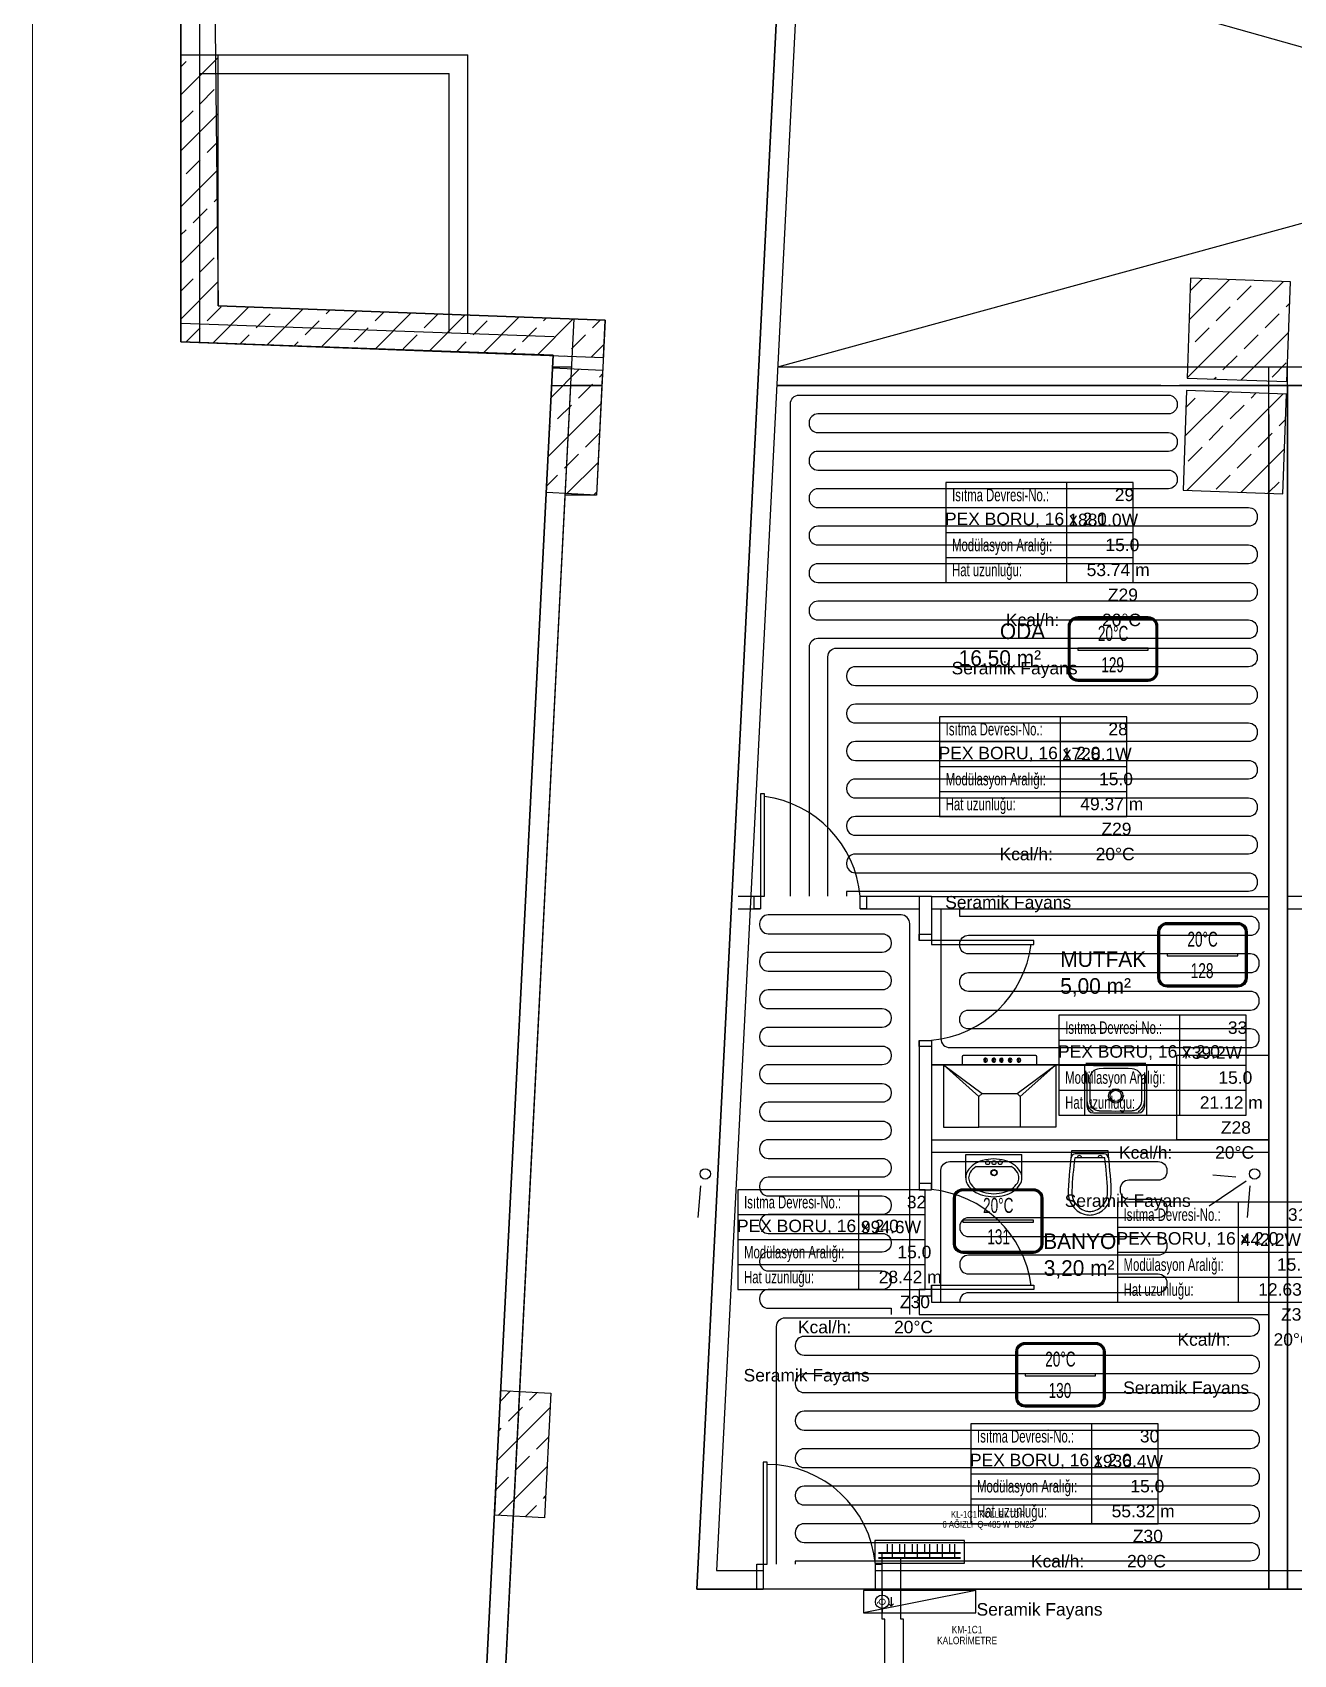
# Model space of a CAD drawing. Header units: centimetres. Extents: x 247996 to 315152, y -468471 to -440326.
# Drawn here: x 284877 to 285888, y -444133 to -442834 of the extents above; entities that cross this region are included whole.
import ezdxf
from ezdxf.enums import TextEntityAlignment as Align

# ---------------------------------------------------------------- set-up
doc = ezdxf.new("R2010")
doc.units = ezdxf.units.CM
doc.linetypes.add('ISITMA DONUS HATTI', pattern=[1.66, 1.57, -0.02, -0.07])
for name, color, linetype, lineweight in [('SCOTT-ANTED', 144, 'CONTINUOUS', 0), ('SCOTT-MTY-ISITMA-DONUS-BORU', 30, 'ISITMA DONUS HATTI', 30), ('SCOTT-MTY-ISITMA-GIDIS-BORU', 10, 'CONTINUOUS', 30)]:
    doc.layers.add(name, color=color, linetype=linetype, lineweight=lineweight)
for name, color, linetype in [('SCOTT-MKDU0', 50, 'CONTINUOUS'), ('SCOTT-MTY-ISIKAYBIMAHAL', 2, 'CONTINUOUS'), ('SCOTT-MTY-KALORIMETRE', 6, 'Continuous'), ('SCOTT-MTY-KOLLETÖR', 7, 'CONTINUOUS'), ('SCOTT-MTY-PEX-BORU', 1, 'CONTINUOUS'), ('SCOTT-MTY-RADYATÖR', 2, 'CONTINUOUS'), ('SCOTT-MTY-SAYAC', 3, 'Continuous'), ('SCOTT-MTY-VANA', 1, 'Continuous')]:
    doc.layers.add(name, color=color, linetype=linetype)
doc.styles.add('MtXpl_Comic_Sans_MS', font='comic.ttf')
doc.styles.add('MTYCAPLT', font='arial.ttf')
doc.styles.add('ROTAS', font='arial.ttf')

# ---------------------------------------------------------------- blocks, each defined once
blk = doc.blocks.new('T-DOLAP')
blk.add_line((-45, -9), (45, 9))
blk.add_lwpolyline([(-45, -9), (45, -9), (45, 9), (-45, 9)], close=True)
blk = doc.blocks.new('T-KALORIMETRE')
for p, q in [((-10, 0), (-6, 0)), ((6, 0), (10, 0))]:
    blk.add_line(p, q)
blk.add_lwpolyline([(-4, 8), (4, 8), (2, 10), (4, 8), (2, 6)])
blk.add_circle((0, 0), 6)
at = {"style": 'ROTAS'}
blk.add_text('Q', height=6, dxfattribs=at).set_placement((0, 0), align=Align.MIDDLE_CENTER)
blk = doc.blocks.new('MTY-RADYATOR MAHAL0')
at = {"layer": 'SCOTT-MTY-ISIKAYBIMAHAL', "color": 2}
for points in [[(-35.7, 18.4), (-35.7, -18.4, 0.414214), (-28.2, -25.9), (28.2, -25.9, 0.414214), (35.7, -18.4), (35.7, 18.4, 0.414214), (28.2, 25.9), (-28.2, 25.9, 0.414214)], [(-34.2, 18.4), (-34.2, -18.4, 0.414214), (-28.2, -24.4), (28.2, -24.4, 0.414214), (34.2, -18.4), (34.2, 18.4, 0.414214), (28.2, 24.4), (-28.2, 24.4, 0.414214)]]:
    blk.add_lwpolyline(points, format="xyb", close=True, dxfattribs=at)
at = {"layer": 'SCOTT-MTY-ISIKAYBIMAHAL', "color": 4}
for points in [[(-35.2, 18.4), (-35.2, -18.4, 0.414214), (-28.2, -25.4), (28.2, -25.4, 0.414214), (35.2, -18.4), (35.2, 18.4, 0.414214), (28.2, 25.4), (-28.2, 25.4, 0.414214)], [(-34.7, 18.4), (-34.7, -18.4, 0.414214), (-28.2, -24.9), (28.2, -24.9, 0.414214), (34.7, -18.4), (34.7, 18.4, 0.414214), (28.2, 24.9), (-28.2, 24.9, 0.414214)]]:
    blk.add_lwpolyline(points, format="xyb", close=True, dxfattribs=at)
at = {"layer": 'SCOTT-MTY-ISIKAYBIMAHAL', "color": 2}
blk.add_lwpolyline([(-28.2, 0.8), (28.2, 0.8), (28.2, -0.8), (-28.2, -0.8)], close=True, dxfattribs=at)
at = {"layer": 'SCOTT-MTY-ISIKAYBIMAHAL', "color": 1, "style": 'MTYCAPLT', "width": 0.65}
for tag, p in [('MAHAL_001', (-14.9, 29.8)), ('NO_001', (-8.3, 6.7))]:
    blk.add_attdef(tag, p, '', height=12, rotation=360, dxfattribs=at)
at = {"layer": 'SCOTT-MTY-ISIKAYBIMAHAL', "color": 4, "style": 'MTYCAPLT', "width": 0.65}
for tag, p in [('DERECE_001', (-22.8, -18.5)), ('ISIKAYBI_001', (-22.7, -41.1))]:
    blk.add_attdef(tag, p, '', height=12, rotation=360, dxfattribs=at)
blk.add_attdef('ALAN', text='', height=12, rotation=360, dxfattribs=at).set_placement((0, -50), align=Align.MIDDLE_CENTER)
blk = doc.blocks.new('MTY-ETIKET')
at = {"layer": 'SCOTT-MTY-RADYATÖR'}
for p, q in [((2.69, 0), (2.69, 8)), ((-7, 6), (8, 6)), ((-7, 4), (8, 4)), ((-7, 2), (8, 2))]:
    blk.add_line(p, q, dxfattribs=at)
blk.add_lwpolyline([(8, 0), (8, 8), (-7, 8), (-7, 0)], close=True, dxfattribs=at)
at = {"layer": 'SCOTT-MTY-RADYATÖR', "style": 'MTYCAPLT', "width": 0.65}
for s, p in [('Isıtma Devresi-No.:', (-6.5, 7)), ('Modülasyon Aralığı:', (-6.5, 3)), ('Hat uzunluğu:', (-6.5, 1))]:
    blk.add_text(s, height=1, rotation=360, dxfattribs=at).set_placement(p, align=Align.MIDDLE_LEFT)
for tag, p in [('NO1_001', (5.8, 6.5)), ('AR_001', (6.25, 2.5)), ('UZ_001', (6.31, 0.51))]:
    blk.add_attdef(tag, p, '', height=1, rotation=360, dxfattribs=at)
at = {"layer": 'SCOTT-MTY-RADYATÖR', "color": 2, "style": 'MTYCAPLT', "width": 0.65}
for tag, p in [('BORU_001', (-7.07, 4.59)), ('YER_001', (2.9, 4.5))]:
    blk.add_attdef(tag, p, '', height=1, dxfattribs=at)

msp = doc.modelspace()

# ---------------------------------------------------------------- linework, layer by layer
at = {"layer": 'SCOTT-ANTED'}
msp.add_line((284877.3, -440326.5), (284877.3, -447826.5), dxfattribs=at)
at = {"layer": 'SCOTT-MKDU0', "color": 8, "ltscale": 0.03}
for p, q in [((284996.1, -440508.2), (284996.1, -443082.1)), ((284996.1, -443082.1), (284996.1, -440508.2)), ((285011.1, -440523.2), (285011.1, -443082.1)), ((285011.3, -441742.1), (285026.2, -443053.2)), ((285478, -442732.1), (285409.6, -444081)), ((285409.6, -444081), (285478, -442732.1)), ((285493, -442732.1), (285425.4, -444066)), ((285474.3, -443102.1), (286823, -442732.1)), ((286802.7, -443102.1), (285493, -442732.9)), ((285026.2, -442852.3), (284996.2, -442852.3)), ((284996.2, -442852.3), (284996.2, -443082.1)), ((284996.2, -442884.2), (285026.2, -442854.2)), ((284996.2, -442861.7), (285000.4, -442857.6)), ((285011.1, -442852.1), (285226.1, -442852.1)), ((285026.2, -443053.2), (285026.2, -442852.3)), ((285226.1, -443075.3), (285226.1, -442852.1)), ((285011.1, -442867.1), (285211.1, -442867.1)), ((285211.1, -443074.8), (285211.1, -442867.1)), ((285011.6, -442891.3), (285022.8, -442880)), ((284996.2, -442906.6), (285006, -442896.9)), ((284996.2, -442929.1), (285026.2, -442899.1)), ((285017.2, -442930.5), (285026.2, -442921.5)), ((285000.4, -442947.4), (285011.6, -442936.2)), ((284996.2, -442974), (285026.2, -442944)), ((285006, -442986.7), (285017.2, -442975.4)), ((285022.8, -442969.8), (285026.2, -442966.4)), ((284996.2, -443018.9), (285026.2, -442988.9)), ((284996.2, -442996.4), (285000.4, -442992.3)), ((285011.6, -443026), (285022.8, -443014.7)), ((284996.2, -443041.3), (285006, -443031.6)), ((284996.2, -443063.8), (285026.2, -443033.8)), ((285805, -443031), (285802.2, -443111)), ((285802.2, -443110.9), (285879.5, -443033.7)), ((285803.9, -443064.4), (285836.1, -443032.1)), ((285804.7, -443041.1), (285814.2, -443031.6)), ((285885, -443033.9), (285805, -443031)), ((285842.3, -443048.4), (285853.5, -443037.2)), ((285882.1, -443113.8), (285885, -443033.9)), ((285017.2, -443065.2), (285028.4, -443054)), ((285021.8, -443083.1), (285050.8, -443054.1)), ((285336.2, -443064.6), (285026.2, -443053.2)), ((285026.2, -443053.2), (285336.2, -443064.6)), ((285065.2, -443084.7), (285094.1, -443055.7)), ((285825.4, -443065.2), (285836.7, -443054)), ((285881.6, -443054), (285884.4, -443051.2)), ((284996.6, -443067.1), (285295.3, -443077.8)), ((285056.5, -443070.9), (285067.7, -443059.6)), ((285095.8, -443076.5), (285107, -443065.2)), ((285108.5, -443086.3), (285137.4, -443057.3)), ((285112.6, -443059.6), (285115.8, -443056.5)), ((285151.8, -443087.9), (285180.7, -443058.9)), ((285151.9, -443065.2), (285159.1, -443058.1)), ((285311, -443063.7), (285188.1, -445487.2)), ((285191.2, -443070.9), (285202.4, -443059.7)), ((285195.1, -443089.4), (285224, -443060.5)), ((285230.5, -443076.5), (285241.7, -443065.2)), ((285238.4, -443091), (285267.3, -443062.1)), ((285281.7, -443092.6), (285310.6, -443063.7)), ((285286.6, -443065.2), (285289, -443062.9)), ((285325.9, -443070.9), (285332.3, -443064.5)), ((285336.2, -443064.6), (285329.1, -443204.7)), ((285334.7, -443094.6), (285336.2, -443064.6)), ((285864.7, -443070.9), (285875.9, -443059.6)), ((284996.1, -443082.1), (285294.5, -443092.8)), ((285294.5, -443092.8), (284996.1, -443082.1)), ((284996.2, -443082.1), (285334.7, -443094.6)), ((285000.4, -443082.1), (285011.6, -443070.9)), ((285043.5, -443083.9), (285050.9, -443076.5)), ((285086.8, -443085.5), (285090.2, -443082.1)), ((285135.1, -443082.1), (285146.3, -443070.9)), ((285174.4, -443087.7), (285185.6, -443076.5)), ((285216.7, -443090.2), (285224.9, -443082.1)), ((285269.8, -443082.1), (285281, -443070.9)), ((285309.1, -443087.7), (285320.3, -443076.5)), ((285808.6, -443082.1), (285819.8, -443070.9)), ((285845.5, -443112.5), (285883.5, -443074.5)), ((285847.9, -443087.7), (285859.1, -443076.5)), ((285294.5, -443092.8), (285107.5, -446781.3)), ((285107.5, -446781.3), (285294.5, -443092.8)), ((285260, -443091.8), (285264.2, -443087.7)), ((285303.3, -443093.4), (285303.5, -443093.3)), ((285325, -443094.2), (285335.2, -443084)), ((285831, -443104.5), (285842.3, -443093.3)), ((285289.1, -443202.7), (285294.2, -443102.8)), ((285293, -443126.2), (285315.4, -443103.9)), ((285294, -443102.1), (285309.2, -443102.1)), ((285294.2, -443102.8), (285334.1, -443104.8)), ((285334.1, -443104.8), (285329.1, -443204.7)), ((285331.5, -443110.2), (285334, -443107.7)), ((285474.3, -443102.1), (286827.5, -443102.1)), ((285867.6, -444081), (285867.6, -443102.1)), ((285870.3, -443110.2), (285881.6, -443098.9)), ((285882.6, -444081), (285882.6, -443102.1)), ((285308.3, -443117.1), (285260.2, -444066)), ((285293.3, -443117.1), (285333.5, -443117.1)), ((285333.5, -443117.1), (285308.3, -443117.1)), ((285314.7, -443127), (285325.9, -443115.8)), ((285473.5, -443117.1), (286827.7, -443117.1)), ((285781.1, -443117.1), (285473.5, -443117.1)), ((286291.1, -443117.1), (285796.1, -443117.1)), ((285801.8, -443121), (285799, -443200.9)), ((285881.8, -443123.8), (285801.8, -443121)), ((285802.2, -443111), (285882.1, -443113.8)), ((285823.8, -443111.7), (285825.4, -443110.2)), ((285867.6, -444066), (285867.6, -443117.1)), ((285882.6, -443117.1), (285882.6, -444066)), ((285290.6, -443173.5), (285332.8, -443131.3)), ((285297.8, -443143.8), (285309.1, -443132.6)), ((285800.5, -443157.5), (285835.9, -443122.2)), ((285801.4, -443134.2), (285808.6, -443127)), ((285801.9, -443201), (285879.2, -443123.7)), ((285836.7, -443143.8), (285847.9, -443132.6)), ((285853.5, -443127), (285857.5, -443122.9)), ((285878.9, -443203.8), (285881.8, -443123.8)), ((285867.6, -443140.2), (285867.6, -444081)), ((285867.6, -443140.2), (285867.6, -444081)), ((285875.9, -443149.4), (285881, -443144.3)), ((285882.6, -443140.2), (285882.6, -444081)), ((285882.6, -443140.2), (285882.6, -444081)), ((285291.8, -443149.9), (285292.2, -443149.4)), ((285320.3, -443166.3), (285331.5, -443155.1)), ((285819.8, -443160.7), (285831, -443149.4)), ((285859.1, -443166.3), (285870.3, -443155.1)), ((285303.5, -443183.1), (285314.7, -443171.9)), ((285803, -443177.5), (285814.2, -443166.3)), ((285842.3, -443183.1), (285853.5, -443171.9)), ((285845.3, -443202.6), (285880.2, -443167.6)), ((285305.5, -443203.5), (285330.4, -443178.6)), ((285289.4, -443197.2), (285297.8, -443188.7)), ((285825.4, -443200), (285836.7, -443188.7)), ((285867, -443203.3), (285875.9, -443194.3)), ((285303.9, -443204.7), (285123.1, -446770.5)), ((285329.1, -443204.7), (285289.1, -443202.7)), ((285329.1, -443204.7), (285303.9, -443204.7)), ((285326.9, -443204.6), (285329.2, -443202.3)), ((285799, -443200.9), (285878.9, -443203.8)), ((285442.6, -443526), (285463.8, -443526)), ((285442.6, -443536), (285460.5, -443536)), ((285540.5, -443526), (285597.6, -443526)), ((285540.5, -443536), (285587.6, -443536)), ((285587.6, -443526), (285587.6, -443561.4)), ((285597.6, -443526), (285597.6, -443564.7)), ((285597.6, -443526.1), (285867.6, -443526.1)), ((285597.6, -443536.1), (285867.6, -443536.1)), ((285882.6, -443526), (285939.7, -443526)), ((285882.6, -443536), (285936.4, -443536)), ((285587.6, -443641.4), (285587.6, -443761)), ((285597.6, -443641.4), (285597.6, -443761)), ((285681, -443653.6), (285623, -443653.6)), ((285793.9, -443721), (285793.9, -443653.3)), ((285793.9, -443653.3), (285867.6, -443653.3)), ((285867.6, -443653.3), (285867.6, -443721)), ((285597.6, -443661), (285793.9, -443661)), ((285793.9, -443661), (285597.6, -443661)), ((285793.9, -443661), (285597.6, -443661)), ((285635.5, -443686.4), (285607, -443660.9)), ((285607, -443660.9), (285638, -443683.9)), ((285697, -443660.9), (285607, -443660.9)), ((285607, -443660.9), (285607, -443710.9)), ((285622, -443654.6), (285622, -443660.9)), ((285640.5, -443656.3), (285640.5, -443655.8)), ((285641.1, -443655.8), (285640.5, -443655.8)), ((285640.5, -443658.9), (285640.5, -443656.3)), ((285640.5, -443658.9), (285641.1, -443658.9)), ((285641.1, -443656.3), (285641.1, -443655.8)), ((285641.1, -443658.9), (285641.1, -443656.3)), ((285647.1, -443656.3), (285647.1, -443655.8)), ((285647.7, -443655.8), (285647.1, -443655.8)), ((285647.1, -443658.9), (285647.1, -443656.3)), ((285647.1, -443658.9), (285647.7, -443658.9)), ((285647.7, -443656.3), (285647.7, -443655.8)), ((285647.7, -443658.9), (285647.7, -443656.3)), ((285653.2, -443656.3), (285653.2, -443655.8)), ((285653.2, -443655.8), (285653.8, -443655.8)), ((285653.2, -443658.9), (285653.2, -443656.3)), ((285653.2, -443658.9), (285653.8, -443658.9)), ((285653.8, -443656.3), (285653.8, -443655.8)), ((285653.8, -443658.9), (285653.8, -443656.3)), ((285660.2, -443656.3), (285660.2, -443655.8)), ((285660.2, -443655.8), (285660.8, -443655.8)), ((285660.2, -443658.9), (285660.2, -443656.3)), ((285660.2, -443658.9), (285660.8, -443658.9)), ((285660.8, -443656.3), (285660.8, -443655.8)), ((285660.8, -443658.9), (285660.8, -443656.3)), ((285666, -443683.9), (285697, -443660.9)), ((285667.2, -443656.3), (285667.2, -443655.8)), ((285667.2, -443655.8), (285667.8, -443655.8)), ((285667.2, -443658.9), (285667.2, -443656.3)), ((285667.2, -443658.9), (285667.8, -443658.9)), ((285667.8, -443656.3), (285667.8, -443655.8)), ((285667.8, -443658.9), (285667.8, -443656.3)), ((285697, -443660.9), (285668.5, -443686.4)), ((285682, -443660.9), (285682, -443654.6)), ((285697, -443660.9), (285697, -443710.9)), ((285720.1, -443660.9), (285720.1, -443700.4)), ((285769.1, -443659.9), (285721.1, -443659.9)), ((285763, -443661.8), (285727.3, -443661.8)), ((285770.1, -443700.4), (285770.1, -443660.9)), ((285722, -443667.1), (285722, -443694.2)), ((285768.3, -443694.2), (285768.3, -443667.1)), ((285721.1, -443701.4), (285769.1, -443701.4)), ((285727.3, -443699.5), (285763, -443699.5)), ((285607, -443710.9), (285635.5, -443710.9)), ((285697, -443710.9), (285668.5, -443710.9)), ((285597.6, -443721), (285867.6, -443721)), ((285597.6, -443731), (285867.6, -443731)), ((285867.6, -443721), (285793.9, -443721)), ((285597.6, -443741), (285597.6, -443761)), ((285624.9, -443732.8), (285669.9, -443732.8)), ((285624.9, -443751.5), (285624.9, -443732.8)), ((285633.3, -443742.5), (285661.4, -443742.5)), ((285669.9, -443751.5), (285669.9, -443732.8)), ((285849.6, -443754.1), (285820, -443774.3)), ((285841.2, -443750.9), (285822.8, -443749.5)), ((285412.4, -443758), (285410.4, -443783.4)), ((285852.4, -443758), (285850.4, -443783.4)), ((285587.6, -443841), (285587.6, -443861)), ((285597.6, -443837.6), (285597.6, -443851)), ((285597.6, -443837.6), (285597.6, -443851)), ((285587.6, -443861), (285867.6, -443861)), ((285597.6, -443851), (285867.6, -443851)), ((285867.6, -443861), (285867.6, -444081)), ((285882.6, -443861), (285882.6, -444081)), ((285247.6, -444021.7), (285252.6, -443921.8)), ((285252.2, -443930.3), (285260.3, -443922.2)), ((285252.6, -443921.8), (285292.6, -443923.9)), ((285275.4, -443929.6), (285281.7, -443923.3)), ((285292.6, -443923.9), (285287.5, -444023.7)), ((285249.8, -443977.6), (285292, -443935.5)), ((285258.6, -443946.4), (285269.8, -443935.2)), ((285251, -443954), (285252.9, -443952.1)), ((285281, -443968.9), (285290.8, -443959.1)), ((285264.2, -443985.7), (285275.4, -443974.5)), ((285867.6, -443971), (285867.6, -444081)), ((285882.6, -443971), (285882.6, -444081)), ((285248.6, -444001.3), (285258.6, -443991.3)), ((285250.5, -444021.8), (285289.6, -443982.8)), ((285271.9, -444022.9), (285281, -444013.8)), ((285286.6, -444008.2), (285288.4, -444006.4)), ((285287.5, -444023.7), (285247.6, -444021.7)), ((285260.2, -444066), (285260.3, -444066)), ((285425.4, -444066), (285462.6, -444066)), ((285425.4, -444066), (285462.6, -444066)), ((285552.6, -444066), (286227.9, -444066)), ((285552.6, -444066), (285781.1, -444066)), ((285796.1, -444066), (286227.9, -444066)), ((285409.6, -444081), (285462.6, -444081)), ((286227.9, -444081), (285409.6, -444081)), ((285442.6, -444081), (285462.6, -444081)), ((285552.6, -444081), (286227.9, -444081)), ((285552.6, -444081), (285867.6, -444081)), ((285867.6, -444081), (285757.6, -444081))]:
    msp.add_line(p, q, dxfattribs=at)
for points in [[(285460.5, -443526), (285463.8, -443526), (285463.8, -443444.1), (285460.5, -443444.1)], [(285597.6, -443561.4), (285597.6, -443564.7), (285679.4, -443564.7), (285679.4, -443561.4)], [(285597.6, -443841), (285597.6, -443837.6), (285679.4, -443837.6), (285679.4, -443841)], [(285462.6, -444061), (285465.9, -444061), (285465.9, -443979.1), (285462.6, -443979.1)], [(285462.6, -444061), (285465.9, -444061), (285465.9, -443979.1), (285462.6, -443979.1)], [(285462.6, -444061), (285465.9, -444061), (285465.9, -443979.1), (285462.6, -443979.1)]]:
    msp.add_lwpolyline(points, close=True, dxfattribs=at)
for points in [[(285460.5, -443536), (285455.5, -443536), (285455.5, -443526), (285460.5, -443526), (285460.5, -443536)], [(285545.5, -443536), (285540.5, -443536), (285540.5, -443526), (285545.5, -443526), (285545.5, -443536)], [(285587.6, -443561.4), (285587.6, -443556.4), (285597.6, -443556.4), (285597.6, -443561.4), (285587.6, -443561.4)], [(285587.6, -443646.4), (285587.6, -443641.4), (285597.6, -443641.4), (285597.6, -443646.4), (285587.6, -443646.4)], [(285587.6, -443756), (285587.6, -443761), (285597.6, -443761), (285597.6, -443756), (285587.6, -443756)], [(285587.6, -443841), (285587.6, -443846), (285597.6, -443846), (285597.6, -443841), (285587.6, -443841)], [(285462.6, -444081), (285457.6, -444081), (285457.6, -444061), (285462.6, -444061), (285462.6, -444081)], [(285462.6, -444081), (285457.6, -444081), (285457.6, -444061), (285462.6, -444061), (285462.6, -444081)], [(285462.6, -444081), (285457.6, -444081), (285457.6, -444061), (285462.6, -444061), (285462.6, -444081)], [(285557.6, -444081), (285552.6, -444081), (285552.6, -444061), (285557.6, -444061), (285557.6, -444081)], [(285557.6, -444081), (285552.6, -444081), (285552.6, -444061), (285557.6, -444061), (285557.6, -444081)], [(285557.6, -444081), (285552.6, -444081), (285552.6, -444061), (285557.6, -444061), (285557.6, -444081)]]:
    msp.add_lwpolyline(points, dxfattribs=at)
for points in [[(285709.7, -443729.9, 0.01664), (285707.1, -443761.7, 0.351622), (285719.8, -443780.7, 0.068714), (285724.3, -443781.3, 0.068714), (285728.7, -443780.7, 0.351622), (285741.5, -443761.7, 0.01664), (285738.9, -443729.9)], [(285712.2, -443735.5, 0.016866), (285709.9, -443761.9, 0.351778), (285720.7, -443777.9, 0.068022), (285724.3, -443778.4, 0.068022), (285727.9, -443777.9, 0.351778), (285738.6, -443761.9, 0.016866), (285736.3, -443735.5)]]:
    msp.add_lwpolyline(points, format="xyb", close=True, dxfattribs=at)
msp.add_lwpolyline([(285739.1, -443735.4, 0.389191), (285735.8, -443732.3), (285724.3, -443732.3), (285712.7, -443732.3, 0.389191), (285709.4, -443735.4, 0.389191)], format="xyb", dxfattribs=at)
for centre, radius in [((285416.3, -443748.4, 51), 4.14), ((285642.5, -443739.4), 1.56), ((285647.6, -443747.4), 2.52), ((285647.6, -443739.4), 1.56), ((285652.5, -443739.4), 1.56), ((285856.3, -443748.4, 51), 4.14), ((285647.6, -443747.4), 2.12)]:
    msp.add_circle(centre, radius, dxfattribs=at)
for centre, radius, start, end in [((285451.9, -443534.2), 88.9, 5.3081, 82.3253), ((285589.3, -443552.8), 88.9, 275.3081, 352.3253), ((285623, -443654.6), 1, 90, 180), ((285681, -443654.6), 1, 0, 90), ((285640.8, -443657.3), 1.54, 100.5379, 259.4246), ((285640.8, -443657.3), 1.54, 282.6233, 77.3765), ((285647.4, -443657.3), 1.54, 100.5379, 259.4246), ((285647.4, -443657.3), 1.54, 282.6233, 77.3765), ((285653.5, -443657.3), 1.54, 100.5379, 259.4246), ((285653.5, -443657.3), 1.54, 282.6233, 77.3765), ((285660.5, -443657.3), 1.54, 100.5379, 259.4246), ((285660.5, -443657.3), 1.54, 282.6233, 77.3765), ((285667.5, -443657.3), 1.54, 100.5379, 259.4246), ((285667.5, -443657.3), 1.54, 282.6233, 77.3765), ((285641, -443755.1), 17.2, 123.8347, 148.2866), ((285641, -443755.1), 14.8, 121.3767, 148.2866), ((285644.9, -443760.8), 24.1, 105.5176, 123.8347), ((285647.4, -443769.9), 33.5, 90, 105.5176), ((285647.4, -443769.9), 33.5, 74.4824, 90), ((285649.9, -443760.8), 24.1, 56.1653, 74.4824), ((285653.7, -443755.1), 14.8, 31.7134, 58.6233), ((285653.7, -443755.1), 17.2, 31.7134, 56.1653), ((285716, -443735.5), 1.78, 0, 180), ((285732.6, -443735.5), 1.78, 0, 180), ((285635.2, -443751.5), 10.3, 148.2866, 180), ((285635.2, -443751.5), 10.3, 180, 211.7134), ((285641, -443747.9), 17.2, 211.7134, 236.1653), ((285635.2, -443751.5), 7.93, 148.2866, 180), ((285635.2, -443751.5), 7.93, 180, 211.7134), ((285641, -443747.9), 14.8, 211.7134, 236.1653), ((285653.7, -443747.9), 14.8, 303.8347, 328.2866), ((285653.7, -443747.9), 17.2, 303.8347, 328.2866), ((285659.6, -443751.5), 7.93, 0, 31.7134), ((285659.6, -443751.5), 7.93, 328.2866, 0), ((285659.6, -443751.5), 10.3, 0, 31.7134), ((285659.6, -443751.5), 10.3, 328.2866, 0), ((285589.3, -443849.5), 88.9, 7.6747, 84.6919), ((285644.9, -443742.2), 24.1, 236.1653, 254.4824), ((285644.9, -443742.2), 21.7, 236.1653, 254.4824), ((285647.4, -443733.1), 33.5, 254.4824, 270), ((285647.4, -443733.1), 31.1, 254.4824, 270), ((285647.4, -443733.1), 31.1, 270, 285.5176), ((285647.4, -443733.1), 33.5, 270, 285.5176), ((285649.9, -443742.2), 21.7, 285.5176, 303.8347), ((285649.9, -443742.2), 24.1, 285.5176, 303.8347), ((285465.3, -444068.6), 87.6, 5.0191, 89.6313), ((285465.3, -444068.6), 87.6, 5.0191, 89.6313), ((285465.3, -444068.6), 87.6, 5.0191, 89.6313)]:
    msp.add_arc(centre, radius, start, end, dxfattribs=at)
for centre, major_axis, start_param, end_param in [((285732.2, -443672.2), (5.66, -5.66), 2.395934, 3.900021), ((285745.1, -443996.2), (332.3, 0), 1.531058, 1.610536), ((285758, -443672.2), (5.66, -5.66), 0.812368, 2.316455), ((286056.4, -443680.9), (-234.9, -234.9), 5.470817, 5.524757), ((285433.9, -443680.9), (234.9, -234.9), 0.758428, 0.812368), ((285732.1, -443689.7), (-7.14, -7.14), 5.524757, 6.541187), ((285732.2, -443689.7), (-5.66, -5.66), 5.524757, 7.028844), ((285745.1, -443685.9), (-4.07, -4.07), 3.926991, 10.210176), ((285745.1, -443685.9), (-3.18, -3.18), 3.926991, 10.210176), ((285758, -443689.7), (-5.66, -5.66), 0.825137, 2.329224), ((285758.1, -443689.7), (7.14, -7.14), -0.258001, 0.758428), ((285721.1, -443700.4), (0.707, -0.707), 3.926991, 5.497787), ((285727.3, -443694.2), (-3.75, -3.75), 5.497787, 7.068583), ((285745.1, -443365.7), (332.3, 0), 4.67265, 4.752129), ((285763, -443694.2), (3.75, -3.75), -0.785398, 0.785398), ((285769.1, -443700.4), (0.707, -0.707), -0.785398, 0.785398)]:
    msp.add_ellipse(centre, major_axis=major_axis, ratio=1, start_param=start_param, end_param=end_param, dxfattribs=at)
at = {"layer": 'SCOTT-MKDU0', "color": 8, "ltscale": 0.03, "invisible_edges": 4}
for points in [[(285638, -443683.9), (285666, -443683.9), (285668.5, -443686.4), (285635.5, -443686.4)], [(285668.5, -443710.9), (285635.5, -443710.9), (285635.5, -443686.4), (285668.5, -443686.4)]]:
    msp.add_3dface(points, dxfattribs=at)
at = {"layer": 'SCOTT-MTY-ISITMA-DONUS-BORU', "const_width": 1.6}
msp.add_lwpolyline([(285621, -444052), (285555, -444052)], dxfattribs=at)
at = {"layer": 'SCOTT-MTY-ISITMA-DONUS-BORU'}
for points in [[(285558, -444082), (285558, -444052)], [(285562, -444045), (285562, -444052)], [(285572, -444045), (285572, -444052)], [(285582, -444045), (285582, -444052)], [(285592, -444045), (285592, -444052)], [(285602, -444045), (285602, -444052)], [(285612, -444045), (285612, -444052)], [(285558, -444100), (285558, -444082)], [(285560, -444195), (285560, -444105), (285558, -444105), (285558, -444100)]]:
    msp.add_lwpolyline(points, dxfattribs=at)
at = {"layer": 'SCOTT-MTY-ISITMA-GIDIS-BORU', "const_width": 1.6}
msp.add_lwpolyline([(285621, -444056), (285555, -444056)], dxfattribs=at)
at = {"layer": 'SCOTT-MTY-ISITMA-GIDIS-BORU'}
for points in [[(285566, -444045), (285566, -444056)], [(285573, -444082), (285573, -444056)], [(285576, -444045), (285576, -444056)], [(285586, -444045), (285586, -444056)], [(285596, -444045), (285596, -444056)], [(285606, -444045), (285606, -444056)], [(285616, -444045), (285616, -444056)], [(285573, -444100), (285573, -444082)], [(285575, -444211), (285575, -444105), (285573, -444105), (285573, -444100)]]:
    msp.add_lwpolyline(points, dxfattribs=at)
at = {"layer": 'SCOTT-MTY-KOLLETÖR'}
msp.add_lwpolyline([(285624, -444042), (285552, -444042), (285552, -444060), (285624, -444060)], close=True, dxfattribs=at)
at = {"layer": 'SCOTT-MTY-PEX-BORU'}
for points in [[(285484.5, -443526), (285484.5, -443131.7, -0.414214), (285491.5, -443124.7), (285787.3, -443124.7, -0.414214), (285794.3, -443131.7), (285794.3, -443132.7, -0.414214), (285787.3, -443139.7), (285506.5, -443139.7, 0.414214), (285499.5, -443146.7), (285499.5, -443147.7, 0.414214), (285506.5, -443154.7), (285787.3, -443154.7, -0.414214), (285794.3, -443161.7), (285794.3, -443162.7, -0.414214), (285787.3, -443169.7), (285506.5, -443169.7, 0.414214), (285499.5, -443176.7), (285499.5, -443177.7, 0.414214), (285506.5, -443184.7), (285787.3, -443184.7, -0.414214), (285794.3, -443191.7), (285794.3, -443192.7, -0.414214), (285787.3, -443199.7), (285506.5, -443199.7, 0.414214), (285499.5, -443206.7), (285499.5, -443207.7, 0.414214), (285506.5, -443214.7), (285851.5, -443214.7, -0.414214), (285858.5, -443221.7), (285858.5, -443222.7, -0.414214), (285851.5, -443229.7), (285506.5, -443229.7, 0.414214), (285499.5, -443236.7), (285499.5, -443237.7, 0.414214), (285506.5, -443244.7), (285851.5, -443244.7, -0.414214), (285858.5, -443251.7), (285858.5, -443252.7, -0.414214), (285851.5, -443259.7), (285506.5, -443259.7, 0.414214), (285499.5, -443266.7), (285499.5, -443267.7, 0.414214), (285506.5, -443274.7), (285851.5, -443274.7, -0.414214), (285858.5, -443281.7), (285858.5, -443282.7, -0.414214), (285851.5, -443289.7), (285506.5, -443289.7, 0.414214), (285499.5, -443296.7), (285499.5, -443297.7, 0.414214), (285506.5, -443304.7), (285851.5, -443304.7, -0.414214), (285858.5, -443311.7), (285858.5, -443312.7, -0.414214), (285851.5, -443319.7), (285506.5, -443319.7, 0.414214), (285499.5, -443326.7), (285499.5, -443526)], [(285514.5, -443526), (285514.5, -443334.2, -0.414214), (285521.5, -443327.2), (285851.5, -443327.2, -0.414214), (285858.5, -443334.2), (285858.5, -443335.2, -0.414214), (285851.5, -443342.2), (285536.5, -443342.2, 0.414214), (285529.5, -443349.2), (285529.5, -443350.2, 0.414214), (285536.5, -443357.2), (285851.5, -443357.2, -0.414214), (285858.5, -443364.2), (285858.5, -443365.2, -0.414214), (285851.5, -443372.2), (285536.5, -443372.2, 0.414214), (285529.5, -443379.2), (285529.5, -443380.2, 0.414214), (285536.5, -443387.2), (285851.5, -443387.2, -0.414214), (285858.5, -443394.2), (285858.5, -443395.2, -0.414214), (285851.5, -443402.2), (285536.5, -443402.2, 0.414214), (285529.5, -443409.2), (285529.5, -443410.2, 0.414214), (285536.5, -443417.2), (285851.5, -443417.2, -0.414214), (285858.5, -443424.2), (285858.5, -443425.2, -0.414214), (285851.5, -443432.2), (285536.5, -443432.2, 0.414214), (285529.5, -443439.2), (285529.5, -443440.2, 0.414214), (285536.5, -443447.2), (285851.5, -443447.2, -0.414214), (285858.5, -443454.2), (285858.5, -443455.2, -0.414214), (285851.5, -443462.2), (285536.5, -443462.2, 0.414214), (285529.5, -443469.2), (285529.5, -443470.2, 0.414214), (285536.5, -443477.2), (285851.5, -443477.2, -0.414214), (285858.5, -443484.2), (285858.5, -443485.2, -0.414214), (285851.5, -443492.2), (285536.5, -443492.2, 0.414214), (285529.5, -443499.2), (285529.5, -443500.2, 0.414214), (285536.5, -443507.2), (285851.5, -443507.2, -0.414214), (285858.5, -443514.2), (285858.5, -443515.2, -0.414214), (285851.5, -443522.2), (285529.5, -443522.2), (285529.5, -443526)], [(285605.1, -443536.1), (285605.1, -443640.2, 0.414214), (285612.1, -443647.2), (285853.1, -443647.2, 0.414214), (285860.1, -443640.2), (285860.1, -443639.2, 0.414214), (285853.1, -443632.2), (285627.1, -443632.2, -0.414214), (285620.1, -443625.2), (285620.1, -443624.2, -0.414214), (285627.1, -443617.2), (285853.1, -443617.2, 0.414214), (285860.1, -443610.2), (285860.1, -443609.2, 0.414214), (285853.1, -443602.2), (285627.1, -443602.2, -0.414214), (285620.1, -443595.2), (285620.1, -443594.2, -0.414214), (285627.1, -443587.2), (285853.1, -443587.2, 0.414214), (285860.1, -443580.2), (285860.1, -443579.2, 0.414214), (285853.1, -443572.2), (285627.1, -443572.2, -0.414214), (285620.1, -443565.2), (285620.1, -443564.2, -0.414214), (285627.1, -443557.2), (285853.1, -443557.2, 0.414214), (285860.1, -443550.2), (285860.1, -443549.2, 0.414214), (285853.1, -443542.2), (285620.1, -443542.2), (285620.1, -443536.1)], [(285580.1, -443861), (285580.1, -443548, 0.414214), (285573.1, -443541), (285466.8, -443541, 0.414214), (285459.8, -443548), (285459.8, -443549, 0.414214), (285466.8, -443556), (285558.1, -443556, -0.414214), (285565.1, -443563), (285565.1, -443564, -0.414214), (285558.1, -443571), (285466.8, -443571, 0.414214), (285459.8, -443578), (285459.8, -443579, 0.414214), (285466.8, -443586), (285558.1, -443586, -0.414214), (285565.1, -443593), (285565.1, -443594, -0.414214), (285558.1, -443601), (285466.8, -443601, 0.414214), (285459.8, -443608), (285459.8, -443609, 0.414214), (285466.8, -443616), (285558.1, -443616, -0.414214), (285565.1, -443623), (285565.1, -443624, -0.414214), (285558.1, -443631), (285466.8, -443631, 0.414214), (285459.8, -443638), (285459.8, -443639, 0.414214), (285466.8, -443646), (285558.1, -443646, -0.414214), (285565.1, -443653), (285565.1, -443654, -0.414214), (285558.1, -443661), (285466.8, -443661, 0.414214), (285459.8, -443668), (285459.8, -443669, 0.414214), (285466.8, -443676), (285558.1, -443676, -0.414214), (285565.1, -443683), (285565.1, -443684, -0.414214), (285558.1, -443691), (285466.8, -443691, 0.414214), (285459.8, -443698), (285459.8, -443699, 0.414214), (285466.8, -443706), (285558.1, -443706, -0.414214), (285565.1, -443713), (285565.1, -443714, -0.414214), (285558.1, -443721), (285466.8, -443721, 0.414214), (285459.8, -443728), (285459.8, -443729, 0.414214), (285466.8, -443736), (285558.1, -443736, -0.414214), (285565.1, -443743), (285565.1, -443744, -0.414214), (285558.1, -443751), (285466.8, -443751, 0.414214), (285459.8, -443758), (285459.8, -443759, 0.414214), (285466.8, -443766), (285558.1, -443766, -0.414214), (285565.1, -443773), (285565.1, -443774, -0.414214), (285558.1, -443781), (285466.8, -443781, 0.414214), (285459.8, -443788), (285459.8, -443789, 0.414214), (285466.8, -443796), (285558.1, -443796, -0.414214), (285565.1, -443803), (285565.1, -443804, -0.414214), (285558.1, -443811), (285466.8, -443811, 0.414214), (285459.8, -443818), (285459.8, -443819, 0.414214), (285466.8, -443826), (285558.1, -443826, -0.414214), (285565.1, -443833), (285565.1, -443834, -0.414214), (285558.1, -443841), (285466.8, -443841, 0.414214), (285459.8, -443848), (285459.8, -443849, 0.414214), (285466.8, -443856), (285565.1, -443856), (285565.1, -443861)], [(285605.1, -443851), (285605.1, -443745.5, -0.414214), (285612.1, -443738.5), (285779.1, -443738.5, -0.414214), (285786.1, -443745.5), (285786.1, -443746.5, -0.414214), (285779.1, -443753.5), (285755.5, -443753.5, 0.414214), (285748.5, -443760.5), (285748.5, -443761.5, 0.414214), (285755.5, -443768.5), (285779.1, -443768.5, -0.414214), (285786.1, -443775.5), (285786.1, -443776.5, -0.414214), (285779.1, -443783.5), (285627.1, -443783.5, 0.414214), (285620.1, -443790.5), (285620.1, -443791.5, 0.414214), (285627.1, -443798.5), (285779.1, -443798.5, -0.414214), (285786.1, -443805.5), (285786.1, -443806.5, -0.414214), (285779.1, -443813.5), (285627.1, -443813.5, 0.414214), (285620.1, -443820.5), (285620.1, -443821.5, 0.414214), (285627.1, -443828.5), (285779.1, -443828.5, -0.414214), (285786.1, -443835.5), (285786.1, -443836.5, -0.414214), (285779.1, -443843.5), (285627.1, -443843.5, 0.414214), (285620.1, -443850.5), (285620.1, -443851)], [(285473.4, -444061), (285473.4, -443870.5, -0.414214), (285480.4, -443863.5), (285853.1, -443863.5, -0.414214), (285860.1, -443870.5), (285860.1, -443871.5, -0.414214), (285853.1, -443878.5), (285495.4, -443878.5, 0.414214), (285488.4, -443885.5), (285488.4, -443886.5, 0.414214), (285495.4, -443893.5), (285853.1, -443893.5, -0.414214), (285860.1, -443900.5), (285860.1, -443901.5, -0.414214), (285853.1, -443908.5), (285495.4, -443908.5, 0.414214), (285488.4, -443915.5), (285488.4, -443916.5, 0.414214), (285495.4, -443923.5), (285853.1, -443923.5, -0.414214), (285860.1, -443930.5), (285860.1, -443931.5, -0.414214), (285853.1, -443938.5), (285495.4, -443938.5, 0.414214), (285488.4, -443945.5), (285488.4, -443946.5, 0.414214), (285495.4, -443953.5), (285853.1, -443953.5, -0.414214), (285860.1, -443960.5), (285860.1, -443961.5, -0.414214), (285853.1, -443968.5), (285495.4, -443968.5, 0.414214), (285488.4, -443975.5), (285488.4, -443976.5, 0.414214), (285495.4, -443983.5), (285853.1, -443983.5, -0.414214), (285860.1, -443990.5), (285860.1, -443991.5, -0.414214), (285853.1, -443998.5), (285495.4, -443998.5, 0.414214), (285488.4, -444005.5), (285488.4, -444006.5, 0.414214), (285495.4, -444013.5), (285853.1, -444013.5, -0.414214), (285860.1, -444020.5), (285860.1, -444021.5, -0.414214), (285853.1, -444028.5), (285495.4, -444028.5, 0.414214), (285488.4, -444035.5), (285488.4, -444036.5, 0.414214), (285495.4, -444043.5), (285853.1, -444043.5, -0.414214), (285860.1, -444050.5), (285860.1, -444051.5, -0.414214), (285853.1, -444058.5), (285488.4, -444058.5), (285488.4, -444061)]]:
    msp.add_lwpolyline(points, format="xyb", dxfattribs=at)

# ---------------------------------------------------------------- block references
at = {"layer": 'SCOTT-MTY-KALORIMETRE', "xscale": 0.9, "yscale": 0.9, "rotation": 270}
msp.add_blockref('T-KALORIMETRE', (285558, -444091), dxfattribs=at)
at = {"layer": 'SCOTT-MTY-SAYAC', "rotation": 180}
msp.add_blockref('T-DOLAP', (285588, -444091), dxfattribs=at)
at = {"layer": 'SCOTT-MTY-VANA'}
ref = msp.add_blockref('MTY-ETIKET', (285679, -443274.7), dxfattribs=dict(at, xscale=10, yscale=10))
ref.add_attrib('UZ_001', '53.74 m', (285721.8, -443269.6), dxfattribs={"layer": 'SCOTT-MTY-RADYATÖR', "height": 10, "rotation": 360, "style": 'MTYCAPLT'})
ref.add_attrib('AR_001', '15.0', (285736.8, -443249.6), dxfattribs={"layer": 'SCOTT-MTY-RADYATÖR', "height": 10, "rotation": 360, "style": 'MTYCAPLT'})
ref.add_attrib('NO1_001', '29', (285744.3, -443209.6), dxfattribs={"layer": 'SCOTT-MTY-RADYATÖR', "height": 10, "rotation": 360, "style": 'MTYCAPLT'})
ref.add_attrib('BORU_001', 'PEX BORU, 16 x 2.0', (285608.3, -443228.8), dxfattribs={"layer": 'SCOTT-MTY-RADYATÖR', "height": 10, "style": 'MTYCAPLT'})
ref.add_attrib('NO_001', 'Z29', (285738.8, -443289.6), dxfattribs={"layer": 'SCOTT-MTY-RADYATÖR', "height": 10, "style": 'MTYCAPLT'})
ref.add_attrib('DERECE_001', '20%%DC', (285734.1, -443309.7), dxfattribs={"layer": 'SCOTT-MTY-RADYATÖR', "height": 10, "style": 'MTYCAPLT'})
ref.add_attrib('KCAL/H:_001', 'Kcal/h:', (285657.1, -443309.7), dxfattribs={"layer": 'SCOTT-MTY-RADYATÖR', "height": 10, "style": 'MTYCAPLT'})
ref.add_attrib('MALZEMECINSI_001', 'Seramik Fayans', (285613.6, -443348.3), dxfattribs={"layer": 'SCOTT-MTY-RADYATÖR', "height": 10, "style": 'MTYCAPLT'})
ref.add_attrib('YER_001', '1881.0W', (285707.1, -443229.6), dxfattribs={"layer": 'SCOTT-MTY-RADYATÖR', "height": 10, "style": 'MTYCAPLT'})
ref = msp.add_blockref('MTY-RADYATOR MAHAL0', (285742.9, -443328), dxfattribs=dict(at, xscale=-1, rotation=180))
ref.add_attrib('DERECE_001', '20%%DC', (285730.8, -443321.5), dxfattribs={"layer": 'SCOTT-MTY-ISIKAYBIMAHAL', "color": 4, "height": 12, "rotation": 0, "style": 'MTYCAPLT', "width": 0.65})
ref.add_attrib('NO_001', '129', (285733.5, -443346.6), dxfattribs={"layer": 'SCOTT-MTY-ISIKAYBIMAHAL', "color": 1, "height": 12, "rotation": 0, "style": 'MTYCAPLT', "width": 0.65})
ref = msp.add_blockref('MTY-ETIKET', (285673.9, -443462.2), dxfattribs=dict(at, xscale=10, yscale=10))
ref.add_attrib('UZ_001', '49.37 m', (285716.7, -443457.1), dxfattribs={"layer": 'SCOTT-MTY-RADYATÖR', "height": 10, "rotation": 360, "style": 'MTYCAPLT'})
ref.add_attrib('AR_001', '15.0', (285731.7, -443437.1), dxfattribs={"layer": 'SCOTT-MTY-RADYATÖR', "height": 10, "rotation": 360, "style": 'MTYCAPLT'})
ref.add_attrib('NO1_001', '28', (285739.2, -443397.1), dxfattribs={"layer": 'SCOTT-MTY-RADYATÖR', "height": 10, "rotation": 360, "style": 'MTYCAPLT'})
ref.add_attrib('BORU_001', 'PEX BORU, 16 x 2.0', (285603.2, -443416.3), dxfattribs={"layer": 'SCOTT-MTY-RADYATÖR', "height": 10, "style": 'MTYCAPLT'})
ref.add_attrib('NO_001', 'Z29', (285733.6, -443477.1), dxfattribs={"layer": 'SCOTT-MTY-RADYATÖR', "height": 10, "style": 'MTYCAPLT'})
ref.add_attrib('DERECE_001', '20%%DC', (285729, -443497.2), dxfattribs={"layer": 'SCOTT-MTY-RADYATÖR', "height": 10, "style": 'MTYCAPLT'})
ref.add_attrib('KCAL/H:_001', 'Kcal/h:', (285652, -443497.2), dxfattribs={"layer": 'SCOTT-MTY-RADYATÖR', "height": 10, "style": 'MTYCAPLT'})
ref.add_attrib('MALZEMECINSI_001', 'Seramik Fayans', (285608.5, -443535.8), dxfattribs={"layer": 'SCOTT-MTY-RADYATÖR', "height": 10, "style": 'MTYCAPLT'})
ref.add_attrib('YER_001', '1728.1W', (285701.9, -443417.1), dxfattribs={"layer": 'SCOTT-MTY-RADYATÖR', "height": 10, "style": 'MTYCAPLT'})
ref = msp.add_blockref('MTY-RADYATOR MAHAL0', (285814.6, -443572.9), dxfattribs=dict(at, xscale=-1, rotation=180))
ref.add_attrib('DERECE_001', '20%%DC', (285802.5, -443566.4), dxfattribs={"layer": 'SCOTT-MTY-ISIKAYBIMAHAL', "color": 4, "height": 12, "rotation": 0, "style": 'MTYCAPLT', "width": 0.65})
ref.add_attrib('NO_001', '128', (285805.2, -443591.6), dxfattribs={"layer": 'SCOTT-MTY-ISIKAYBIMAHAL', "color": 1, "height": 12, "rotation": 0, "style": 'MTYCAPLT', "width": 0.65})
ref = msp.add_blockref('MTY-ETIKET', (285769.6, -443701.2), dxfattribs=dict(at, xscale=10, yscale=10))
ref.add_attrib('UZ_001', '21.12 m', (285812.4, -443696.2), dxfattribs={"layer": 'SCOTT-MTY-RADYATÖR', "height": 10, "rotation": 360, "style": 'MTYCAPLT'})
ref.add_attrib('AR_001', '15.0', (285827.3, -443676.2), dxfattribs={"layer": 'SCOTT-MTY-RADYATÖR', "height": 10, "rotation": 360, "style": 'MTYCAPLT'})
ref.add_attrib('NO1_001', '33', (285834.9, -443636.2), dxfattribs={"layer": 'SCOTT-MTY-RADYATÖR', "height": 10, "rotation": 360, "style": 'MTYCAPLT'})
ref.add_attrib('BORU_001', 'PEX BORU, 16 x 2.0', (285698.9, -443655.3), dxfattribs={"layer": 'SCOTT-MTY-RADYATÖR', "height": 10, "style": 'MTYCAPLT'})
ref.add_attrib('NO_001', 'Z28', (285829.3, -443716.2), dxfattribs={"layer": 'SCOTT-MTY-RADYATÖR', "height": 10, "style": 'MTYCAPLT'})
ref.add_attrib('DERECE_001', '20%%DC', (285824.7, -443736.2), dxfattribs={"layer": 'SCOTT-MTY-RADYATÖR', "height": 10, "style": 'MTYCAPLT'})
ref.add_attrib('KCAL/H:_001', 'Kcal/h:', (285747.7, -443736.2), dxfattribs={"layer": 'SCOTT-MTY-RADYATÖR', "height": 10, "style": 'MTYCAPLT'})
ref.add_attrib('MALZEMECINSI_001', 'Seramik Fayans', (285704.2, -443774.8), dxfattribs={"layer": 'SCOTT-MTY-RADYATÖR', "height": 10, "style": 'MTYCAPLT'})
ref.add_attrib('YER_001', '739.2W', (285798.2, -443656.2), dxfattribs={"layer": 'SCOTT-MTY-RADYATÖR', "height": 10, "style": 'MTYCAPLT'})
ref = msp.add_blockref('MTY-ETIKET', (285512.4, -443841), dxfattribs=dict(at, xscale=10, yscale=10))
ref.add_attrib('UZ_001', '28.42 m', (285555.2, -443835.9), dxfattribs={"layer": 'SCOTT-MTY-RADYATÖR', "height": 10, "rotation": 360, "style": 'MTYCAPLT'})
ref.add_attrib('AR_001', '15.0', (285570.2, -443815.9), dxfattribs={"layer": 'SCOTT-MTY-RADYATÖR', "height": 10, "rotation": 360, "style": 'MTYCAPLT'})
ref.add_attrib('NO1_001', '32', (285577.8, -443775.9), dxfattribs={"layer": 'SCOTT-MTY-RADYATÖR', "height": 10, "rotation": 360, "style": 'MTYCAPLT'})
ref.add_attrib('BORU_001', 'PEX BORU, 16 x 2.0', (285441.7, -443795), dxfattribs={"layer": 'SCOTT-MTY-RADYATÖR', "height": 10, "style": 'MTYCAPLT'})
ref.add_attrib('NO_001', 'Z30', (285572.2, -443855.9), dxfattribs={"layer": 'SCOTT-MTY-RADYATÖR', "height": 10, "style": 'MTYCAPLT'})
ref.add_attrib('DERECE_001', '20%%DC', (285567.5, -443876), dxfattribs={"layer": 'SCOTT-MTY-RADYATÖR', "height": 10, "style": 'MTYCAPLT'})
ref.add_attrib('KCAL/H:_001', 'Kcal/h:', (285490.5, -443876), dxfattribs={"layer": 'SCOTT-MTY-RADYATÖR', "height": 10, "style": 'MTYCAPLT'})
ref.add_attrib('MALZEMECINSI_001', 'Seramik Fayans', (285447, -443914.6), dxfattribs={"layer": 'SCOTT-MTY-RADYATÖR', "height": 10, "style": 'MTYCAPLT'})
ref.add_attrib('YER_001', '994.6W', (285541, -443795.9), dxfattribs={"layer": 'SCOTT-MTY-RADYATÖR', "height": 10, "style": 'MTYCAPLT'})
ref = msp.add_blockref('MTY-RADYATOR MAHAL0', (285650.9, -443786.1), dxfattribs=dict(at, xscale=-1, rotation=180))
ref.add_attrib('DERECE_001', '20%%DC', (285638.8, -443779.6), dxfattribs={"layer": 'SCOTT-MTY-ISIKAYBIMAHAL', "color": 4, "height": 12, "rotation": 0, "style": 'MTYCAPLT', "width": 0.65})
ref.add_attrib('NO_001', '131', (285642.2, -443804.7), dxfattribs={"layer": 'SCOTT-MTY-ISIKAYBIMAHAL', "color": 1, "height": 12, "rotation": 0, "style": 'MTYCAPLT', "width": 0.65})
ref = msp.add_blockref('MTY-ETIKET', (285816.4, -443851), dxfattribs=dict(at, xscale=10, yscale=10))
ref.add_attrib('UZ_001', '12.63 m', (285859.2, -443845.9), dxfattribs={"layer": 'SCOTT-MTY-RADYATÖR', "height": 10, "rotation": 360, "style": 'MTYCAPLT'})
ref.add_attrib('AR_001', '15.0', (285874.2, -443825.9), dxfattribs={"layer": 'SCOTT-MTY-RADYATÖR', "height": 10, "rotation": 360, "style": 'MTYCAPLT'})
ref.add_attrib('NO1_001', '31', (285883, -443785.9), dxfattribs={"layer": 'SCOTT-MTY-RADYATÖR', "height": 10, "rotation": 360, "style": 'MTYCAPLT'})
ref.add_attrib('BORU_001', 'PEX BORU, 16 x 2.0', (285745.7, -443805), dxfattribs={"layer": 'SCOTT-MTY-RADYATÖR', "height": 10, "style": 'MTYCAPLT'})
ref.add_attrib('NO_001', 'Z31', (285877.5, -443865.9), dxfattribs={"layer": 'SCOTT-MTY-RADYATÖR', "height": 10, "style": 'MTYCAPLT'})
ref.add_attrib('DERECE_001', '20%%DC', (285871.5, -443886), dxfattribs={"layer": 'SCOTT-MTY-RADYATÖR', "height": 10, "style": 'MTYCAPLT'})
ref.add_attrib('KCAL/H:_001', 'Kcal/h:', (285794.5, -443886), dxfattribs={"layer": 'SCOTT-MTY-RADYATÖR', "height": 10, "style": 'MTYCAPLT'})
ref.add_attrib('MALZEMECINSI_001', 'Seramik Fayans', (285751, -443924.6), dxfattribs={"layer": 'SCOTT-MTY-RADYATÖR', "height": 10, "style": 'MTYCAPLT'})
ref.add_attrib('YER_001', '442.2W', (285845.3, -443806), dxfattribs={"layer": 'SCOTT-MTY-RADYATÖR', "height": 10, "style": 'MTYCAPLT'})
ref = msp.add_blockref('MTY-RADYATOR MAHAL0', (285700.8, -443909.2), dxfattribs=dict(at, xscale=-1, rotation=180))
ref.add_attrib('DERECE_001', '20%%DC', (285688.6, -443902.7), dxfattribs={"layer": 'SCOTT-MTY-ISIKAYBIMAHAL', "color": 4, "height": 12, "rotation": 0, "style": 'MTYCAPLT', "width": 0.65})
ref.add_attrib('NO_001', '130', (285691.3, -443927.8), dxfattribs={"layer": 'SCOTT-MTY-ISIKAYBIMAHAL', "color": 1, "height": 12, "rotation": 0, "style": 'MTYCAPLT', "width": 0.65})
ref = msp.add_blockref('MTY-ETIKET', (285699, -444028.5), dxfattribs=dict(at, xscale=10, yscale=10))
ref.add_attrib('UZ_001', '55.32 m', (285741.8, -444023.4), dxfattribs={"layer": 'SCOTT-MTY-RADYATÖR', "height": 10, "rotation": 360, "style": 'MTYCAPLT'})
ref.add_attrib('AR_001', '15.0', (285756.8, -444003.4), dxfattribs={"layer": 'SCOTT-MTY-RADYATÖR', "height": 10, "rotation": 360, "style": 'MTYCAPLT'})
ref.add_attrib('NO1_001', '30', (285764.4, -443963.4), dxfattribs={"layer": 'SCOTT-MTY-RADYATÖR', "height": 10, "rotation": 360, "style": 'MTYCAPLT'})
ref.add_attrib('BORU_001', 'PEX BORU, 16 x 2.0', (285628.3, -443982.5), dxfattribs={"layer": 'SCOTT-MTY-RADYATÖR', "height": 10, "style": 'MTYCAPLT'})
ref.add_attrib('NO_001', 'Z30', (285758.8, -444043.4), dxfattribs={"layer": 'SCOTT-MTY-RADYATÖR', "height": 10, "style": 'MTYCAPLT'})
ref.add_attrib('DERECE_001', '20%%DC', (285754.1, -444063.5), dxfattribs={"layer": 'SCOTT-MTY-RADYATÖR', "height": 10, "style": 'MTYCAPLT'})
ref.add_attrib('KCAL/H:_001', 'Kcal/h:', (285677.1, -444063.5), dxfattribs={"layer": 'SCOTT-MTY-RADYATÖR', "height": 10, "style": 'MTYCAPLT'})
ref.add_attrib('MALZEMECINSI_001', 'Seramik Fayans', (285633.6, -444102.1), dxfattribs={"layer": 'SCOTT-MTY-RADYATÖR', "height": 10, "style": 'MTYCAPLT'})
ref.add_attrib('YER_001', '1936.4W', (285727, -443983.4), dxfattribs={"layer": 'SCOTT-MTY-RADYATÖR', "height": 10, "style": 'MTYCAPLT'})

# ---------------------------------------------------------------- texts
at = {"layer": 'SCOTT-MKDU0', "color": 8, "ltscale": 0.03, "style": 'MtXpl_Comic_Sans_MS'}
for s, p in [('ODA', (285652.3, -443320)), ('16.50 m²', (285619.3, -443341.5)), ('MUTFAK', (285700.7, -443582.6)), ('5,00 m²', (285700.6, -443604.1)), ('BANYO', (285687, -443808.5)), ('3,20 m²', (285687.4, -443830))]:
    msp.add_text(s, height=12.5, rotation=360, dxfattribs=at).set_placement(p)
at = {"layer": 'SCOTT-MTY-KALORIMETRE', "style": 'ROTAS', "width": 0.8}
for s, p in [('KALORİMETRE', (285626, -444122)), ('KM-1C1', (285626, -444113.3))]:
    msp.add_text(s, height=6, dxfattribs=at).set_placement(p, align=Align.MIDDLE_CENTER)
at = {"layer": 'SCOTT-MTY-KOLLETÖR', "style": 'ROTAS', "width": 0.8}
for s, p in [('KL-1C1 KOLLEKTÖR', (285642.9, -444021)), ('6 AĞIZLI  Q=485 W  DN25', (285642.9, -444029))]:
    msp.add_text(s, height=5.5, dxfattribs=at).set_placement(p, align=Align.MIDDLE_CENTER)

doc.saveas('drawing.dxf')
